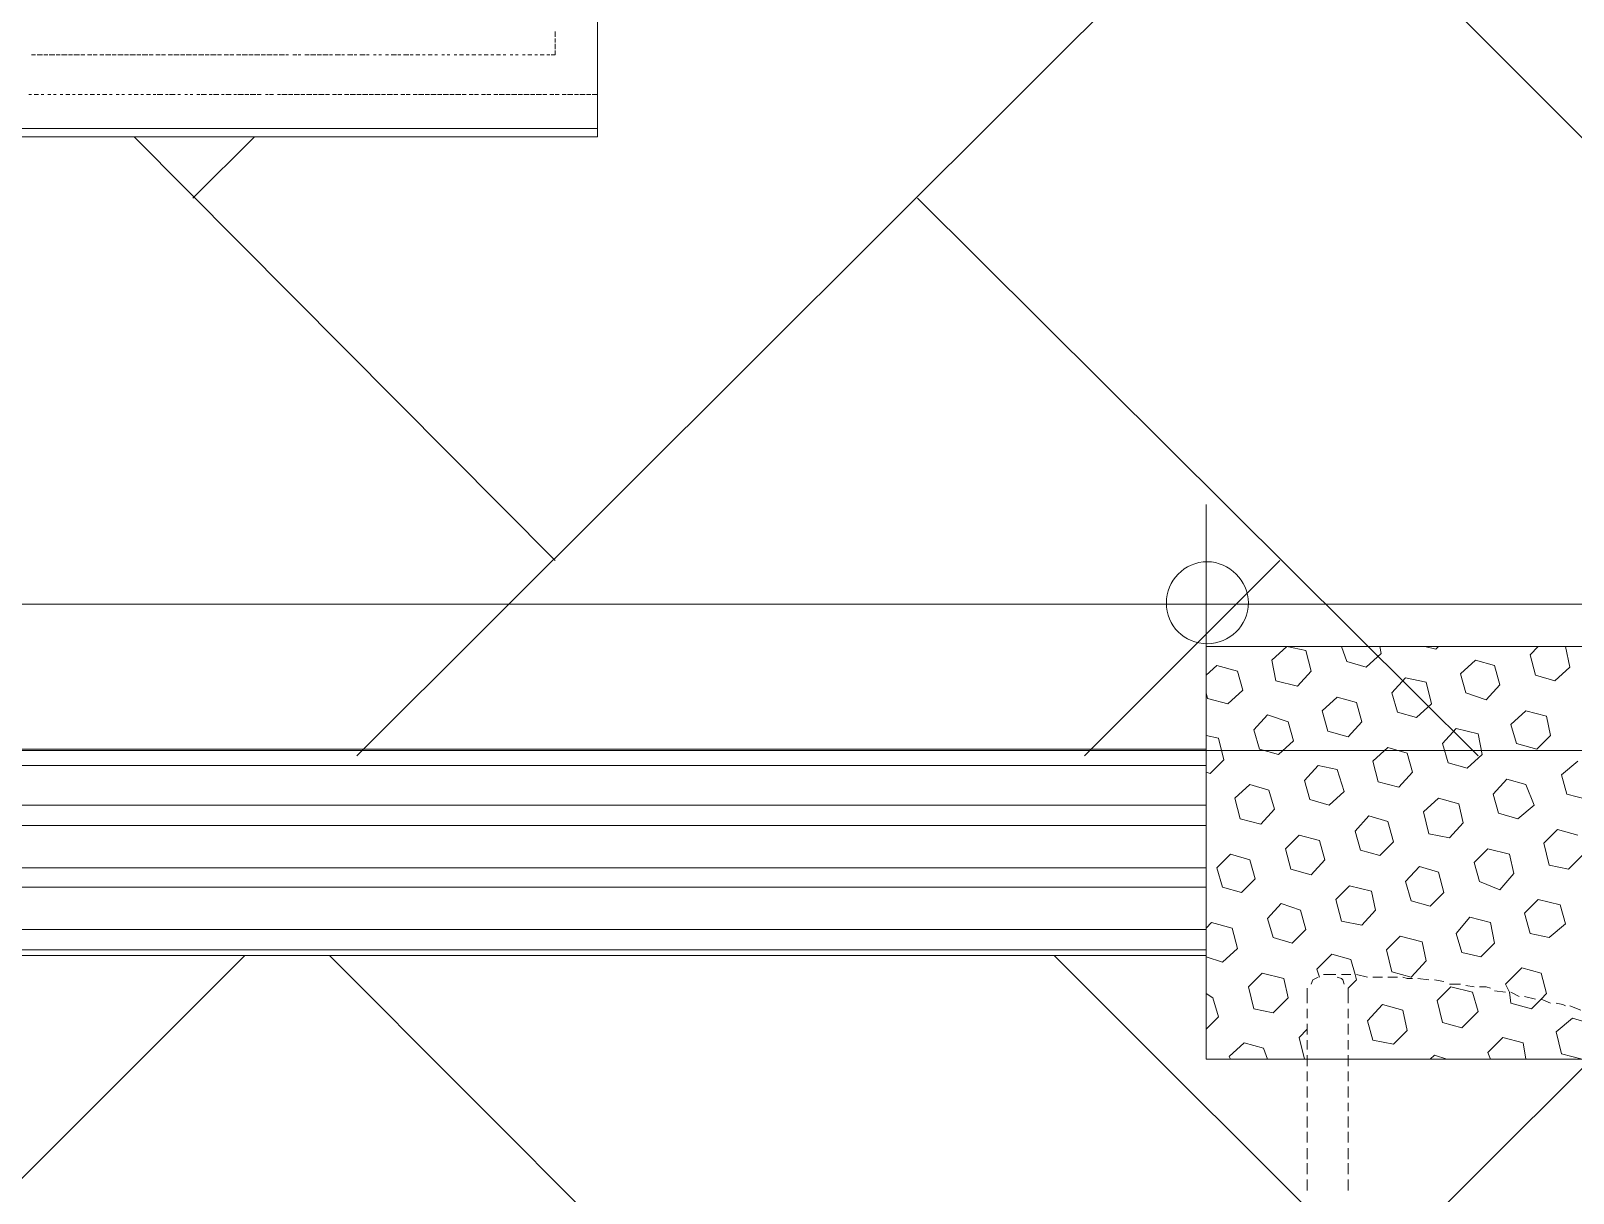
# Model space of a CAD drawing. Header units: millimetres. Extents: x 2928 to 3112, y 1220 to 1280.
# Drawn here: x 2953.341 to 2955.221, y 1264.011 to 1265.428 of the extents above; entities that cross this region are included whole.
import ezdxf

# ---------------------------------------------------------------- set-up
doc = ezdxf.new("R2010")
doc.units = ezdxf.units.MM

msp = doc.modelspace()

# ---------------------------------------------------------------- linework, layer by layer
at = {"color": 9, "linetype": 'Continuous', "lineweight": 13, "true_color": 0xbababa}
for points in [[(2955.74652, 1264.78229), (2954.4215, 1266.10898), (2954.4215, 1266.10898)], [(2953.73816, 1264.54395), (2954.86318, 1265.6673), (2954.86318, 1265.6673)], [(2953.97983, 1264.78229), (2953.46649, 1265.29896), (2953.46649, 1265.29896)], [(2953.53816, 1265.22396), (2953.61316, 1265.29896), (2953.61316, 1265.29896)], [(2955.10485, 1264.54395), (2954.4215, 1265.22396), (2954.4215, 1265.22396)], [(2954.62484, 1264.54395), (2954.86318, 1264.78229), (2954.86318, 1264.78229)], [(2954.85318, 1264.66062), (2954.87151, 1264.67729), (2954.87151, 1264.67729)], [(2954.89484, 1264.67229), (2954.87151, 1264.67729), (2954.87151, 1264.67729)], [(2954.94485, 1264.65896), (2954.93818, 1264.67729), (2954.93818, 1264.67729)], [(2954.98651, 1264.66896), (2954.98485, 1264.67729), (2954.98485, 1264.67729)], [(2955.05318, 1264.67396), (2955.03985, 1264.67729), (2955.03985, 1264.67729)], [(2955.05318, 1264.67396), (2955.05651, 1264.67729), (2955.05651, 1264.67729)], [(2955.16818, 1264.66729), (2955.17818, 1264.67729), (2955.17818, 1264.67729)], [(2955.21152, 1264.67729), (2955.20818, 1264.67729), (2955.20818, 1264.67729)], [(2955.21652, 1264.65229), (2955.21152, 1264.67729), (2955.21152, 1264.67729)], [(2954.85818, 1264.63562), (2954.85318, 1264.66062), (2954.85318, 1264.66062)], [(2954.90151, 1264.64729), (2954.89484, 1264.67229), (2954.89484, 1264.67229)], [(2954.96818, 1264.65229), (2954.94485, 1264.65896), (2954.94485, 1264.65896)], [(2954.96818, 1264.65229), (2954.98651, 1264.66896), (2954.98651, 1264.66896)], [(2955.08318, 1264.64396), (2955.10151, 1264.66062), (2955.10151, 1264.66062)], [(2955.12485, 1264.65396), (2955.10151, 1264.66062), (2955.10151, 1264.66062)], [(2955.17485, 1264.64229), (2955.16818, 1264.66729), (2955.16818, 1264.66729)], [(2954.77318, 1264.64229), (2954.78651, 1264.65396), (2954.78651, 1264.65396)], [(2954.81151, 1264.64729), (2954.78651, 1264.65396), (2954.78651, 1264.65396)], [(2954.81818, 1264.62395), (2954.81151, 1264.64729), (2954.81151, 1264.64729)], [(2954.88484, 1264.62895), (2954.90151, 1264.64729), (2954.90151, 1264.64729)], [(2954.99985, 1264.62062), (2955.01651, 1264.63896), (2955.01651, 1264.63896)], [(2955.04151, 1264.63396), (2955.01651, 1264.63896), (2955.01651, 1264.63896)], [(2955.08985, 1264.62062), (2955.08318, 1264.64396), (2955.08318, 1264.64396)], [(2955.13151, 1264.63062), (2955.12485, 1264.65396), (2955.12485, 1264.65396)], [(2955.19818, 1264.63562), (2955.17485, 1264.64229), (2955.17485, 1264.64229)], [(2955.19818, 1264.63562), (2955.21652, 1264.65229), (2955.21652, 1264.65229)], [(2954.77484, 1264.61395), (2954.77318, 1264.62062), (2954.77318, 1264.62062)], [(2954.79984, 1264.60729), (2954.81818, 1264.62395), (2954.81818, 1264.62395)], [(2954.88484, 1264.62895), (2954.85818, 1264.63562), (2954.85818, 1264.63562)], [(2955.00651, 1264.59729), (2954.99985, 1264.62062), (2954.99985, 1264.62062)], [(2955.04818, 1264.60729), (2955.04151, 1264.63396), (2955.04151, 1264.63396)], [(2955.11485, 1264.61229), (2955.08985, 1264.62062), (2955.08985, 1264.62062)], [(2955.11485, 1264.61229), (2955.13151, 1264.63062), (2955.13151, 1264.63062)], [(2954.79984, 1264.60729), (2954.77484, 1264.61395), (2954.77484, 1264.61395)], [(2954.91484, 1264.59895), (2954.93318, 1264.61562), (2954.93318, 1264.61562)], [(2954.95651, 1264.60895), (2954.93318, 1264.61562), (2954.93318, 1264.61562)], [(2954.96318, 1264.58562), (2954.95651, 1264.60895), (2954.95651, 1264.60895)], [(2955.02985, 1264.59062), (2955.04818, 1264.60729), (2955.04818, 1264.60729)], [(2954.83151, 1264.57562), (2954.84818, 1264.59395), (2954.84818, 1264.59395)], [(2954.87318, 1264.58562), (2954.84818, 1264.59395), (2954.84818, 1264.59395)], [(2954.87984, 1264.56229), (2954.87318, 1264.58562), (2954.87318, 1264.58562)], [(2954.92151, 1264.57395), (2954.91484, 1264.59895), (2954.91484, 1264.59895)], [(2954.94651, 1264.56729), (2954.96318, 1264.58562), (2954.96318, 1264.58562)], [(2955.02985, 1264.59062), (2955.00651, 1264.59729), (2955.00651, 1264.59729)], [(2955.14485, 1264.58229), (2955.16318, 1264.59895), (2955.16318, 1264.59895)], [(2955.15151, 1264.55895), (2955.14485, 1264.58229), (2955.14485, 1264.58229)], [(2955.18818, 1264.59229), (2955.16318, 1264.59895), (2955.16318, 1264.59895)], [(2955.19318, 1264.56895), (2955.18818, 1264.59229), (2955.18818, 1264.59229)], [(2954.78818, 1264.56562), (2954.77318, 1264.56895), (2954.77318, 1264.56895)], [(2954.79484, 1264.53895), (2954.78818, 1264.56562), (2954.78818, 1264.56562)], [(2954.83818, 1264.55229), (2954.83151, 1264.57562), (2954.83151, 1264.57562)], [(2954.94651, 1264.56729), (2954.92151, 1264.57395), (2954.92151, 1264.57395)], [(2955.06151, 1264.55895), (2955.07818, 1264.57729), (2955.07818, 1264.57729)], [(2955.10485, 1264.57062), (2955.07818, 1264.57729), (2955.07818, 1264.57729)], [(2955.10985, 1264.54562), (2955.10485, 1264.57062), (2955.10485, 1264.57062)], [(2955.17652, 1264.55229), (2955.19318, 1264.56895), (2955.19318, 1264.56895)], [(2954.86151, 1264.54562), (2954.83818, 1264.55229), (2954.83818, 1264.55229)], [(2954.86151, 1264.54562), (2954.87984, 1264.56229), (2954.87984, 1264.56229)], [(2954.97651, 1264.53729), (2954.99485, 1264.55395), (2954.99485, 1264.55395)], [(2955.01818, 1264.54729), (2954.99485, 1264.55395), (2954.99485, 1264.55395)], [(2955.02485, 1264.52395), (2955.01818, 1264.54729), (2955.01818, 1264.54729)], [(2955.06818, 1264.53562), (2955.06151, 1264.55895), (2955.06151, 1264.55895)], [(2955.09151, 1264.52895), (2955.10985, 1264.54562), (2955.10985, 1264.54562)], [(2955.17652, 1264.55229), (2955.15151, 1264.55895), (2955.15151, 1264.55895)], [(2939.49296, 1264.53229), (2954.77318, 1264.53229), (2954.77318, 1264.53229)], [(2954.77818, 1264.52229), (2954.79484, 1264.53895), (2954.79484, 1264.53895)], [(2954.89318, 1264.51395), (2954.90984, 1264.53229), (2954.90984, 1264.53229)], [(2954.93318, 1264.52729), (2954.90984, 1264.53229), (2954.90984, 1264.53229)], [(2954.94151, 1264.50062), (2954.93318, 1264.52729), (2954.93318, 1264.52729)], [(2954.98318, 1264.51229), (2954.97651, 1264.53729), (2954.97651, 1264.53729)], [(2955.09151, 1264.52895), (2955.06818, 1264.53562), (2955.06818, 1264.53562)], [(2955.20652, 1264.52062), (2955.22652, 1264.53729), (2955.22652, 1264.53729)], [(2954.77818, 1264.52229), (2954.77318, 1264.52395), (2954.77318, 1264.52395)], [(2954.80818, 1264.49229), (2954.82651, 1264.50895), (2954.82651, 1264.50895)], [(2954.84984, 1264.50229), (2954.82651, 1264.50895), (2954.82651, 1264.50895)], [(2954.89984, 1264.49062), (2954.89318, 1264.51395), (2954.89318, 1264.51395)], [(2955.00818, 1264.50562), (2954.98318, 1264.51229), (2954.98318, 1264.51229)], [(2955.00818, 1264.50562), (2955.02485, 1264.52395), (2955.02485, 1264.52395)], [(2955.12318, 1264.49729), (2955.13985, 1264.51562), (2955.13985, 1264.51562)], [(2955.16318, 1264.50895), (2955.13985, 1264.51562), (2955.13985, 1264.51562)], [(2955.17318, 1264.48395), (2955.16318, 1264.50895), (2955.16318, 1264.50895)], [(2955.21318, 1264.49729), (2955.20652, 1264.52062), (2955.20652, 1264.52062)], [(2954.81484, 1264.46729), (2954.80818, 1264.49229), (2954.80818, 1264.49229)], [(2954.85651, 1264.47895), (2954.84984, 1264.50229), (2954.84984, 1264.50229)], [(2954.92318, 1264.48395), (2954.89984, 1264.49062), (2954.89984, 1264.49062)], [(2954.92318, 1264.48395), (2954.94151, 1264.50062), (2954.94151, 1264.50062)], [(2955.03818, 1264.47562), (2955.05651, 1264.49229), (2955.05651, 1264.49229)], [(2955.08151, 1264.48562), (2955.05651, 1264.49229), (2955.05651, 1264.49229)], [(2955.12985, 1264.47395), (2955.12318, 1264.49729), (2955.12318, 1264.49729)], [(2955.23818, 1264.49062), (2955.21318, 1264.49729), (2955.21318, 1264.49729)], [(2939.49296, 1264.48395), (2954.77318, 1264.48395), (2954.77318, 1264.48395)], [(2954.83984, 1264.46062), (2954.85651, 1264.47895), (2954.85651, 1264.47895)], [(2954.95485, 1264.45229), (2954.97151, 1264.47062), (2954.97151, 1264.47062)], [(2954.99485, 1264.46395), (2954.97151, 1264.47062), (2954.97151, 1264.47062)], [(2955.04485, 1264.44895), (2955.03818, 1264.47562), (2955.03818, 1264.47562)], [(2955.08651, 1264.46229), (2955.08151, 1264.48562), (2955.08151, 1264.48562)], [(2955.15318, 1264.46729), (2955.12985, 1264.47395), (2955.12985, 1264.47395)], [(2955.15318, 1264.46729), (2955.17318, 1264.48395), (2955.17318, 1264.48395)], [(2939.49296, 1264.45895), (2954.77318, 1264.45895), (2954.77318, 1264.45895)], [(2954.83984, 1264.46062), (2954.81484, 1264.46729), (2954.81484, 1264.46729)], [(2954.96151, 1264.42895), (2954.95485, 1264.45229), (2954.95485, 1264.45229)], [(2955.00151, 1264.43895), (2954.99485, 1264.46395), (2954.99485, 1264.46395)], [(2955.06985, 1264.44395), (2955.08651, 1264.46229), (2955.08651, 1264.46229)], [(2955.18485, 1264.43729), (2955.20152, 1264.45395), (2955.20152, 1264.45395)], [(2955.22652, 1264.44729), (2955.20152, 1264.45395), (2955.20152, 1264.45395)], [(2954.86984, 1264.43062), (2954.88651, 1264.44729), (2954.88651, 1264.44729)], [(2954.91151, 1264.44062), (2954.88651, 1264.44729), (2954.88651, 1264.44729)], [(2954.91818, 1264.41729), (2954.91151, 1264.44062), (2954.91151, 1264.44062)], [(2954.98485, 1264.42229), (2955.00151, 1264.43895), (2955.00151, 1264.43895)], [(2955.06985, 1264.44395), (2955.04485, 1264.44895), (2955.04485, 1264.44895)], [(2955.19152, 1264.41062), (2955.18485, 1264.43729), (2955.18485, 1264.43729)], [(2954.78651, 1264.40729), (2954.80318, 1264.42395), (2954.80318, 1264.42395)], [(2954.82651, 1264.41729), (2954.80318, 1264.42395), (2954.80318, 1264.42395)], [(2954.83318, 1264.39395), (2954.82651, 1264.41729), (2954.82651, 1264.41729)], [(2954.87651, 1264.40562), (2954.86984, 1264.43062), (2954.86984, 1264.43062)], [(2954.90151, 1264.39895), (2954.91818, 1264.41729), (2954.91818, 1264.41729)], [(2954.98485, 1264.42229), (2954.96151, 1264.42895), (2954.96151, 1264.42895)], [(2955.09985, 1264.41395), (2955.11651, 1264.43062), (2955.11651, 1264.43062)], [(2955.10651, 1264.39062), (2955.09985, 1264.41395), (2955.09985, 1264.41395)], [(2955.14318, 1264.42395), (2955.11651, 1264.43062), (2955.11651, 1264.43062)], [(2955.14818, 1264.40062), (2955.14318, 1264.42395), (2955.14318, 1264.42395)], [(2955.21485, 1264.40562), (2955.23152, 1264.42229), (2955.23152, 1264.42229)], [(2939.49296, 1264.40729), (2954.77318, 1264.40729), (2954.77318, 1264.40729)], [(2954.79318, 1264.38395), (2954.78651, 1264.40729), (2954.78651, 1264.40729)], [(2954.81651, 1264.37728), (2954.83318, 1264.39395), (2954.83318, 1264.39395)], [(2954.90151, 1264.39895), (2954.87651, 1264.40562), (2954.87651, 1264.40562)], [(2955.01651, 1264.39062), (2955.03318, 1264.40895), (2955.03318, 1264.40895)], [(2955.05651, 1264.40229), (2955.03318, 1264.40895), (2955.03318, 1264.40895)], [(2955.06318, 1264.37728), (2955.05651, 1264.40229), (2955.05651, 1264.40229)], [(2955.13151, 1264.38062), (2955.14818, 1264.40062), (2955.14818, 1264.40062)], [(2955.21485, 1264.40562), (2955.19152, 1264.41062), (2955.19152, 1264.41062)], [(2939.49296, 1264.38395), (2954.77318, 1264.38395), (2954.77318, 1264.38395)], [(2954.81651, 1264.37728), (2954.79318, 1264.38395), (2954.79318, 1264.38395)], [(2954.93151, 1264.36895), (2954.94818, 1264.38562), (2954.94818, 1264.38562)], [(2954.97485, 1264.37895), (2954.94818, 1264.38562), (2954.94818, 1264.38562)], [(2954.97985, 1264.35562), (2954.97485, 1264.37895), (2954.97485, 1264.37895)], [(2955.02318, 1264.36728), (2955.01651, 1264.39062), (2955.01651, 1264.39062)], [(2955.04651, 1264.36062), (2955.06318, 1264.37728), (2955.06318, 1264.37728)], [(2955.13151, 1264.38062), (2955.10651, 1264.39062), (2955.10651, 1264.39062)], [(2954.84818, 1264.34562), (2954.86484, 1264.36395), (2954.86484, 1264.36395)], [(2954.88818, 1264.35562), (2954.86484, 1264.36395), (2954.86484, 1264.36395)], [(2954.93818, 1264.34228), (2954.93151, 1264.36895), (2954.93151, 1264.36895)], [(2955.04651, 1264.36062), (2955.02318, 1264.36728), (2955.02318, 1264.36728)], [(2955.16152, 1264.35228), (2955.17818, 1264.36895), (2955.17818, 1264.36895)], [(2955.20485, 1264.36228), (2955.17818, 1264.36895), (2955.17818, 1264.36895)], [(2955.21152, 1264.33895), (2955.20485, 1264.36228), (2955.20485, 1264.36228)], [(2954.77318, 1264.33395), (2954.77984, 1264.34062), (2954.77984, 1264.34062)], [(2954.80484, 1264.33395), (2954.77984, 1264.34062), (2954.77984, 1264.34062)], [(2954.85484, 1264.32228), (2954.84818, 1264.34562), (2954.84818, 1264.34562)], [(2954.89484, 1264.33228), (2954.88818, 1264.35562), (2954.88818, 1264.35562)], [(2954.96318, 1264.33728), (2954.93818, 1264.34228), (2954.93818, 1264.34228)], [(2954.96318, 1264.33728), (2954.97985, 1264.35562), (2954.97985, 1264.35562)], [(2955.07818, 1264.32728), (2955.09485, 1264.34728), (2955.09485, 1264.34728)], [(2955.11985, 1264.34062), (2955.09485, 1264.34728), (2955.09485, 1264.34728)], [(2955.12485, 1264.31562), (2955.11985, 1264.34062), (2955.11985, 1264.34062)], [(2955.16818, 1264.32728), (2955.16152, 1264.35228), (2955.16152, 1264.35228)], [(2955.19152, 1264.32228), (2955.21152, 1264.33895), (2955.21152, 1264.33895)], [(2939.49296, 1264.33228), (2954.77318, 1264.33228), (2954.77318, 1264.33228)], [(2954.81151, 1264.30895), (2954.80484, 1264.33395), (2954.80484, 1264.33395)], [(2954.87818, 1264.31562), (2954.85484, 1264.32228), (2954.85484, 1264.32228)], [(2954.87818, 1264.31562), (2954.89484, 1264.33228), (2954.89484, 1264.33228)], [(2954.99318, 1264.30728), (2955.00985, 1264.32395), (2955.00985, 1264.32395)], [(2955.03651, 1264.31728), (2955.00985, 1264.32395), (2955.00985, 1264.32395)], [(2955.08485, 1264.30395), (2955.07818, 1264.32728), (2955.07818, 1264.32728)], [(2955.19152, 1264.32228), (2955.16818, 1264.32728), (2955.16818, 1264.32728)], [(2939.49296, 1264.30728), (2954.77318, 1264.30728), (2954.77318, 1264.30728)], [(2952.76981, 1263.46894), (2953.60149, 1264.30062), (2953.60149, 1264.30062)], [(2954.71151, 1263.2906), (2953.70483, 1264.30062), (2953.70483, 1264.30062)], [(2954.97818, 1263.91061), (2954.58817, 1264.30062), (2954.58817, 1264.30062)], [(2954.79318, 1264.29228), (2954.81151, 1264.30895), (2954.81151, 1264.30895)], [(2954.90818, 1264.28395), (2954.92651, 1264.30228), (2954.92651, 1264.30228)], [(2954.94985, 1264.29562), (2954.92651, 1264.30228), (2954.92651, 1264.30228)], [(2954.99985, 1264.28062), (2954.99318, 1264.30728), (2954.99318, 1264.30728)], [(2955.04151, 1264.29395), (2955.03651, 1264.31728), (2955.03651, 1264.31728)], [(2955.10818, 1264.29895), (2955.08485, 1264.30395), (2955.08485, 1264.30395)], [(2955.10818, 1264.29895), (2955.12485, 1264.31562), (2955.12485, 1264.31562)], [(2954.79318, 1264.29228), (2954.77318, 1264.29895), (2954.77318, 1264.29895)], [(2954.91151, 1264.27395), (2954.90818, 1264.28395), (2954.90818, 1264.28395)], [(2954.95651, 1264.27062), (2954.95485, 1264.27728), (2954.94985, 1264.29562)], [(2955.02318, 1264.27395), (2954.99985, 1264.28062), (2954.99985, 1264.28062)], [(2955.02318, 1264.27395), (2955.04151, 1264.29395), (2955.04151, 1264.29395)], [(2955.13818, 1264.26562), (2955.15818, 1264.28562), (2955.15818, 1264.28562)], [(2955.18152, 1264.27895), (2955.15818, 1264.28562), (2955.15818, 1264.28562)], [(2954.82484, 1264.26228), (2954.84151, 1264.27895), (2954.84151, 1264.27895)], [(2954.83151, 1264.23562), (2954.82484, 1264.26228), (2954.82484, 1264.26228)], [(2954.86818, 1264.27228), (2954.84151, 1264.27895), (2954.84151, 1264.27895)], [(2954.87318, 1264.24895), (2954.86818, 1264.27228), (2954.86818, 1264.27228)], [(2954.94651, 1264.26062), (2954.95651, 1264.27062), (2954.95651, 1264.27062)], [(2955.05485, 1264.24562), (2955.07151, 1264.26228), (2955.07151, 1264.26228)], [(2955.09818, 1264.25562), (2955.07151, 1264.26228), (2955.07151, 1264.26228)], [(2955.14485, 1264.24228), (2955.14318, 1264.25562), (2955.13818, 1264.26562)], [(2955.18818, 1264.25395), (2955.18152, 1264.27895), (2955.18152, 1264.27895)], [(2954.78151, 1264.24895), (2954.77318, 1264.25395), (2954.77318, 1264.25395)], [(2954.78818, 1264.22562), (2954.78151, 1264.24895), (2954.78151, 1264.24895)], [(2954.85484, 1264.23062), (2954.87318, 1264.24895), (2954.87318, 1264.24895)], [(2955.06151, 1264.21895), (2955.05485, 1264.24562), (2955.05485, 1264.24562)], [(2955.10485, 1264.23228), (2955.09818, 1264.25562), (2955.09818, 1264.25562)], [(2955.16985, 1264.23562), (2955.18152, 1264.24728), (2955.18818, 1264.25395)], [(2954.77318, 1264.21062), (2954.78818, 1264.22562), (2954.78818, 1264.22562)], [(2954.85484, 1264.23062), (2954.83151, 1264.23562), (2954.83151, 1264.23562)], [(2954.96985, 1264.22062), (2954.98818, 1264.24062), (2954.98818, 1264.24062)], [(2955.01318, 1264.23395), (2954.98818, 1264.24062), (2954.98818, 1264.24062)], [(2955.01818, 1264.20895), (2955.01318, 1264.23395), (2955.01318, 1264.23395)], [(2955.08485, 1264.21228), (2955.10485, 1264.23228), (2955.10485, 1264.23228)], [(2955.16985, 1264.23562), (2955.14485, 1264.24228), (2955.14485, 1264.24228)], [(2954.88651, 1264.20062), (2954.89651, 1264.21062), (2954.89651, 1264.21062)], [(2954.97651, 1264.19728), (2954.96985, 1264.22062), (2954.96985, 1264.22062)], [(2955.00151, 1264.19228), (2955.01818, 1264.20895), (2955.01818, 1264.20895)], [(2955.08485, 1264.21228), (2955.06151, 1264.21895), (2955.06151, 1264.21895)], [(2955.19985, 1264.20728), (2955.21985, 1264.22395), (2955.21985, 1264.22395)], [(2955.20652, 1264.18062), (2955.19985, 1264.20728), (2955.19985, 1264.20728)], [(2955.24318, 1264.21728), (2955.21985, 1264.22395), (2955.21985, 1264.22395)], [(2954.80151, 1264.17728), (2954.81984, 1264.19395), (2954.81984, 1264.19395)], [(2954.84318, 1264.18728), (2954.81984, 1264.19395), (2954.81984, 1264.19395)], [(2954.84818, 1264.17395), (2954.84318, 1264.18728), (2954.84318, 1264.18728)], [(2954.89318, 1264.17395), (2954.88651, 1264.20062), (2954.88651, 1264.20062)], [(2955.00151, 1264.19228), (2954.97651, 1264.19728), (2954.97651, 1264.19728)], [(2955.11651, 1264.18228), (2955.13485, 1264.20062), (2955.13485, 1264.20062)], [(2955.15985, 1264.19395), (2955.13485, 1264.20062), (2955.13485, 1264.20062)], [(2955.16318, 1264.17395), (2955.15985, 1264.19395), (2955.15985, 1264.19395)], [(2954.53651, 1263.46894), (2955.24318, 1264.17395), (2955.24318, 1264.17395)], [(2954.80318, 1264.17395), (2954.80151, 1264.17728), (2954.80151, 1264.17728)], [(2954.89651, 1264.17395), (2954.89318, 1264.17395), (2954.89318, 1264.17395)], [(2955.04651, 1264.17395), (2955.05151, 1264.17895), (2955.05151, 1264.17895)], [(2955.06651, 1264.17395), (2955.05151, 1264.17895), (2955.05151, 1264.17895)], [(2955.11985, 1264.17395), (2955.11651, 1264.18228), (2955.11651, 1264.18228)], [(2955.23152, 1264.17395), (2955.20652, 1264.18062), (2955.20652, 1264.18062)]]:
    msp.add_lwpolyline(points, dxfattribs=at)
at = {"color": 7, "linetype": 'Continuous', "lineweight": 20, "true_color": 0x000007}
msp.add_lwpolyline([(2954.0315, 1265.75397), (2952.0148, 1265.75397), (2952.0148, 1265.29896), (2954.0315, 1265.29896)], close=True, dxfattribs=at)
at = {"color": 252, "linetype": 'Continuous', "lineweight": 13, "true_color": 0x989898}
for points in [[(2953.97983, 1265.42063), (2953.97983, 1265.4273), (2953.97983, 1265.4273)], [(2953.97983, 1265.41397), (2953.97983, 1265.41897), (2953.97983, 1265.41897)], [(2953.97983, 1265.40563), (2953.97983, 1265.4123), (2953.97983, 1265.4123)], [(2953.34149, 1265.39897), (2953.34649, 1265.39897), (2953.34649, 1265.39897)], [(2953.34816, 1265.39897), (2953.35482, 1265.39897), (2953.35482, 1265.39897)], [(2953.35649, 1265.39897), (2953.36149, 1265.39897), (2953.36149, 1265.39897)], [(2953.36316, 1265.39897), (2953.36982, 1265.39897), (2953.36982, 1265.39897)], [(2953.37149, 1265.39897), (2953.37649, 1265.39897), (2953.37649, 1265.39897)], [(2953.37816, 1265.39897), (2953.38482, 1265.39897), (2953.38482, 1265.39897)], [(2953.38649, 1265.39897), (2953.39149, 1265.39897), (2953.39149, 1265.39897)], [(2953.39316, 1265.39897), (2953.39982, 1265.39897), (2953.39982, 1265.39897)], [(2953.40149, 1265.39897), (2953.40649, 1265.39897), (2953.40649, 1265.39897)], [(2953.40982, 1265.39897), (2953.41482, 1265.39897), (2953.41482, 1265.39897)], [(2953.41649, 1265.39897), (2953.42149, 1265.39897), (2953.42149, 1265.39897)], [(2953.42482, 1265.39897), (2953.42982, 1265.39897), (2953.42982, 1265.39897)], [(2953.43149, 1265.39897), (2953.43816, 1265.39897), (2953.43816, 1265.39897)], [(2953.43982, 1265.39897), (2953.44482, 1265.39897), (2953.44482, 1265.39897)], [(2953.44649, 1265.39897), (2953.45316, 1265.39897), (2953.45316, 1265.39897)], [(2953.45482, 1265.39897), (2953.45982, 1265.39897), (2953.45982, 1265.39897)], [(2953.46149, 1265.39897), (2953.46816, 1265.39897), (2953.46816, 1265.39897)], [(2953.46982, 1265.39897), (2953.47482, 1265.39897), (2953.47482, 1265.39897)], [(2953.47649, 1265.39897), (2953.48316, 1265.39897), (2953.48316, 1265.39897)], [(2953.48482, 1265.39897), (2953.48982, 1265.39897), (2953.48982, 1265.39897)], [(2953.49316, 1265.39897), (2953.49816, 1265.39897), (2953.49816, 1265.39897)], [(2953.49982, 1265.39897), (2953.50482, 1265.39897), (2953.50482, 1265.39897)], [(2953.50816, 1265.39897), (2953.51316, 1265.39897), (2953.51316, 1265.39897)], [(2953.51482, 1265.39897), (2953.52149, 1265.39897), (2953.52149, 1265.39897)], [(2953.52316, 1265.39897), (2953.52816, 1265.39897), (2953.52816, 1265.39897)], [(2953.52983, 1265.39897), (2953.53649, 1265.39897), (2953.53649, 1265.39897)], [(2953.53816, 1265.39897), (2953.54316, 1265.39897), (2953.54316, 1265.39897)], [(2953.54483, 1265.39897), (2953.55149, 1265.39897), (2953.55149, 1265.39897)], [(2953.55316, 1265.39897), (2953.55816, 1265.39897), (2953.55816, 1265.39897)], [(2953.55983, 1265.39897), (2953.56649, 1265.39897), (2953.56649, 1265.39897)], [(2953.56816, 1265.39897), (2953.57316, 1265.39897), (2953.57316, 1265.39897)], [(2953.57649, 1265.39897), (2953.58149, 1265.39897), (2953.58149, 1265.39897)], [(2953.58316, 1265.39897), (2953.58816, 1265.39897), (2953.58816, 1265.39897)], [(2953.59149, 1265.39897), (2953.59649, 1265.39897), (2953.59649, 1265.39897)], [(2953.59816, 1265.39897), (2953.60483, 1265.39897), (2953.60483, 1265.39897)], [(2953.60649, 1265.39897), (2953.61149, 1265.39897), (2953.61149, 1265.39897)], [(2953.61316, 1265.39897), (2953.61983, 1265.39897), (2953.61983, 1265.39897)], [(2953.62149, 1265.39897), (2953.62649, 1265.39897), (2953.62649, 1265.39897)], [(2953.62816, 1265.39897), (2953.63483, 1265.39897), (2953.63483, 1265.39897)], [(2953.63649, 1265.39897), (2953.64149, 1265.39897), (2953.64149, 1265.39897)], [(2953.64316, 1265.39897), (2953.64983, 1265.39897), (2953.64983, 1265.39897)], [(2953.65149, 1265.39897), (2953.65483, 1265.39897), (2953.65483, 1265.39897)], [(2953.65983, 1265.39897), (2953.66483, 1265.39897), (2953.66483, 1265.39897)], [(2953.66649, 1265.39897), (2953.66983, 1265.39897), (2953.66983, 1265.39897)], [(2953.67483, 1265.39897), (2953.67983, 1265.39897), (2953.67983, 1265.39897)], [(2953.68149, 1265.39897), (2953.68816, 1265.39897), (2953.68816, 1265.39897)], [(2953.68983, 1265.39897), (2953.69483, 1265.39897), (2953.69483, 1265.39897)], [(2953.69649, 1265.39897), (2953.70316, 1265.39897), (2953.70316, 1265.39897)], [(2953.70483, 1265.39897), (2953.70816, 1265.39897), (2953.70816, 1265.39897)], [(2953.71149, 1265.39897), (2953.71816, 1265.39897), (2953.71816, 1265.39897)], [(2953.71983, 1265.39897), (2953.72316, 1265.39897), (2953.72316, 1265.39897)], [(2953.72649, 1265.39897), (2953.73316, 1265.39897), (2953.73316, 1265.39897)], [(2953.73483, 1265.39897), (2953.73816, 1265.39897), (2953.73816, 1265.39897)], [(2953.74149, 1265.39897), (2953.74816, 1265.39897), (2953.74816, 1265.39897)], [(2953.74983, 1265.39897), (2953.75316, 1265.39897), (2953.75316, 1265.39897)], [(2953.75816, 1265.39897), (2953.7615, 1265.39897), (2953.7615, 1265.39897)], [(2953.76483, 1265.39897), (2953.76816, 1265.39897), (2953.76816, 1265.39897)], [(2953.77316, 1265.39897), (2953.7765, 1265.39897), (2953.7765, 1265.39897)], [(2953.77983, 1265.39897), (2953.7865, 1265.39897), (2953.7865, 1265.39897)], [(2953.78816, 1265.39897), (2953.7915, 1265.39897), (2953.7915, 1265.39897)], [(2953.79483, 1265.39897), (2953.8015, 1265.39897), (2953.8015, 1265.39897)], [(2953.80316, 1265.39897), (2953.8065, 1265.39897), (2953.8065, 1265.39897)], [(2953.80983, 1265.39897), (2953.81483, 1265.39897), (2953.81483, 1265.39897)], [(2953.81816, 1265.39897), (2953.8215, 1265.39897), (2953.8215, 1265.39897)], [(2953.82483, 1265.39897), (2953.82983, 1265.39897), (2953.82983, 1265.39897)], [(2953.83316, 1265.39897), (2953.8365, 1265.39897), (2953.8365, 1265.39897)], [(2953.8415, 1265.39897), (2953.84483, 1265.39897), (2953.84483, 1265.39897)], [(2953.84816, 1265.39897), (2953.8515, 1265.39897), (2953.8515, 1265.39897)], [(2953.8565, 1265.39897), (2953.85983, 1265.39897), (2953.85983, 1265.39897)], [(2953.86316, 1265.39897), (2953.86816, 1265.39897), (2953.86816, 1265.39897)], [(2953.8715, 1265.39897), (2953.87483, 1265.39897), (2953.87483, 1265.39897)], [(2953.87816, 1265.39897), (2953.88316, 1265.39897), (2953.88316, 1265.39897)], [(2953.8865, 1265.39897), (2953.88983, 1265.39897), (2953.88983, 1265.39897)], [(2953.89316, 1265.39897), (2953.89816, 1265.39897), (2953.89816, 1265.39897)], [(2953.9015, 1265.39897), (2953.90483, 1265.39897), (2953.90483, 1265.39897)], [(2953.90816, 1265.39897), (2953.91316, 1265.39897), (2953.91316, 1265.39897)], [(2953.9165, 1265.39897), (2953.91983, 1265.39897), (2953.91983, 1265.39897)], [(2953.92483, 1265.39897), (2953.92816, 1265.39897), (2953.92816, 1265.39897)], [(2953.9315, 1265.39897), (2953.93483, 1265.39897), (2953.93483, 1265.39897)], [(2953.93983, 1265.39897), (2953.94316, 1265.39897), (2953.94316, 1265.39897)], [(2953.9465, 1265.39897), (2953.9515, 1265.39897), (2953.9515, 1265.39897)], [(2953.95483, 1265.39897), (2953.95816, 1265.39897), (2953.95816, 1265.39897)], [(2953.9615, 1265.39897), (2953.9665, 1265.39897), (2953.9665, 1265.39897)], [(2953.96983, 1265.39897), (2953.97316, 1265.39897), (2953.97316, 1265.39897)], [(2953.97483, 1265.39897), (2953.97983, 1265.39897), (2953.97983, 1265.40397)], [(2953.33816, 1265.35063), (2953.34149, 1265.35063), (2953.34149, 1265.35063)], [(2953.34482, 1265.35063), (2953.34982, 1265.35063), (2953.34982, 1265.35063)], [(2953.35316, 1265.35063), (2953.35649, 1265.35063), (2953.35649, 1265.35063)], [(2953.36149, 1265.35063), (2953.36482, 1265.35063), (2953.36482, 1265.35063)], [(2953.36816, 1265.35063), (2953.37149, 1265.35063), (2953.37149, 1265.35063)], [(2953.37649, 1265.35063), (2953.37982, 1265.35063), (2953.37982, 1265.35063)], [(2953.38316, 1265.35063), (2953.38816, 1265.35063), (2953.38816, 1265.35063)], [(2953.39149, 1265.35063), (2953.39482, 1265.35063), (2953.39482, 1265.35063)], [(2953.39816, 1265.35063), (2953.40316, 1265.35063), (2953.40316, 1265.35063)], [(2953.40649, 1265.35063), (2953.40982, 1265.35063), (2953.40982, 1265.35063)], [(2953.41316, 1265.35063), (2953.41816, 1265.35063), (2953.41816, 1265.35063)], [(2953.42149, 1265.35063), (2953.42482, 1265.35063), (2953.42482, 1265.35063)], [(2953.42816, 1265.35063), (2953.43316, 1265.35063), (2953.43316, 1265.35063)], [(2953.43649, 1265.35063), (2953.43982, 1265.35063), (2953.43982, 1265.35063)], [(2953.44482, 1265.35063), (2953.44816, 1265.35063), (2953.44816, 1265.35063)], [(2953.45149, 1265.35063), (2953.45482, 1265.35063), (2953.45482, 1265.35063)], [(2953.45982, 1265.35063), (2953.46316, 1265.35063), (2953.46316, 1265.35063)], [(2953.46649, 1265.35063), (2953.47149, 1265.35063), (2953.47149, 1265.35063)], [(2953.47482, 1265.35063), (2953.47816, 1265.35063), (2953.47816, 1265.35063)], [(2953.48149, 1265.35063), (2953.48649, 1265.35063), (2953.48649, 1265.35063)], [(2953.48982, 1265.35063), (2953.49316, 1265.35063), (2953.49316, 1265.35063)], [(2953.49482, 1265.35063), (2953.50149, 1265.35063), (2953.50149, 1265.35063)], [(2953.50482, 1265.35063), (2953.50816, 1265.35063), (2953.50816, 1265.35063)], [(2953.50982, 1265.35063), (2953.51649, 1265.35063), (2953.51649, 1265.35063)], [(2953.51982, 1265.35063), (2953.52316, 1265.35063), (2953.52316, 1265.35063)], [(2953.52816, 1265.35063), (2953.53149, 1265.35063), (2953.53149, 1265.35063)], [(2953.53483, 1265.35063), (2953.53816, 1265.35063), (2953.53816, 1265.35063)], [(2953.54316, 1265.35063), (2953.54649, 1265.35063), (2953.54649, 1265.35063)], [(2953.54816, 1265.35063), (2953.55483, 1265.35063), (2953.55483, 1265.35063)], [(2953.55816, 1265.35063), (2953.56149, 1265.35063), (2953.56149, 1265.35063)], [(2953.56316, 1265.35063), (2953.56983, 1265.35063), (2953.56983, 1265.35063)], [(2953.57316, 1265.35063), (2953.57649, 1265.35063), (2953.57649, 1265.35063)], [(2953.57816, 1265.35063), (2953.58483, 1265.35063), (2953.58483, 1265.35063)], [(2953.58816, 1265.35063), (2953.59149, 1265.35063), (2953.59149, 1265.35063)], [(2953.59316, 1265.35063), (2953.59983, 1265.35063), (2953.59983, 1265.35063)], [(2953.60149, 1265.35063), (2953.60649, 1265.35063), (2953.60649, 1265.35063)], [(2953.60816, 1265.35063), (2953.61483, 1265.35063), (2953.61483, 1265.35063)], [(2953.61649, 1265.35063), (2953.62149, 1265.35063), (2953.62149, 1265.35063)], [(2953.62649, 1265.35063), (2953.62983, 1265.35063), (2953.62983, 1265.35063)], [(2953.63149, 1265.35063), (2953.63649, 1265.35063), (2953.63649, 1265.35063)], [(2953.64149, 1265.35063), (2953.64483, 1265.35063), (2953.64483, 1265.35063)], [(2953.64649, 1265.35063), (2953.65316, 1265.35063), (2953.65316, 1265.35063)], [(2953.65483, 1265.35063), (2953.65983, 1265.35063), (2953.65983, 1265.35063)], [(2953.66149, 1265.35063), (2953.66816, 1265.35063), (2953.66816, 1265.35063)], [(2953.66983, 1265.35063), (2953.67483, 1265.35063), (2953.67483, 1265.35063)], [(2953.67649, 1265.35063), (2953.68316, 1265.35063), (2953.68316, 1265.35063)], [(2953.68483, 1265.35063), (2953.68983, 1265.35063), (2953.68983, 1265.35063)], [(2953.69149, 1265.35063), (2953.69816, 1265.35063), (2953.69816, 1265.35063)], [(2953.69983, 1265.35063), (2953.70483, 1265.35063), (2953.70483, 1265.35063)], [(2953.70816, 1265.35063), (2953.71316, 1265.35063), (2953.71316, 1265.35063)], [(2953.71483, 1265.35063), (2953.71983, 1265.35063), (2953.71983, 1265.35063)], [(2953.72316, 1265.35063), (2953.72816, 1265.35063), (2953.72816, 1265.35063)], [(2953.72983, 1265.35063), (2953.73649, 1265.35063), (2953.73649, 1265.35063)], [(2953.73816, 1265.35063), (2953.74316, 1265.35063), (2953.74316, 1265.35063)], [(2953.74483, 1265.35063), (2953.75149, 1265.35063), (2953.75149, 1265.35063)], [(2953.75316, 1265.35063), (2953.75816, 1265.35063), (2953.75816, 1265.35063)], [(2953.75983, 1265.35063), (2953.7665, 1265.35063), (2953.7665, 1265.35063)], [(2953.76816, 1265.35063), (2953.77316, 1265.35063), (2953.77316, 1265.35063)], [(2953.77483, 1265.35063), (2953.7815, 1265.35063), (2953.7815, 1265.35063)], [(2953.78316, 1265.35063), (2953.78816, 1265.35063), (2953.78816, 1265.35063)], [(2953.7915, 1265.35063), (2953.7965, 1265.35063), (2953.7965, 1265.35063)], [(2953.79816, 1265.35063), (2953.80316, 1265.35063), (2953.80316, 1265.35063)], [(2953.8065, 1265.35063), (2953.8115, 1265.35063), (2953.8115, 1265.35063)], [(2953.81316, 1265.35063), (2953.81983, 1265.35063), (2953.81983, 1265.35063)], [(2953.8215, 1265.35063), (2953.8265, 1265.35063), (2953.8265, 1265.35063)], [(2953.82816, 1265.35063), (2953.83483, 1265.35063), (2953.83483, 1265.35063)], [(2953.8365, 1265.35063), (2953.8415, 1265.35063), (2953.8415, 1265.35063)], [(2953.84316, 1265.35063), (2953.84983, 1265.35063), (2953.84983, 1265.35063)], [(2953.8515, 1265.35063), (2953.8565, 1265.35063), (2953.8565, 1265.35063)], [(2953.85816, 1265.35063), (2953.86483, 1265.35063), (2953.86483, 1265.35063)], [(2953.8665, 1265.35063), (2953.8715, 1265.35063), (2953.8715, 1265.35063)], [(2953.87483, 1265.35063), (2953.87983, 1265.35063), (2953.87983, 1265.35063)], [(2953.8815, 1265.35063), (2953.8865, 1265.35063), (2953.8865, 1265.35063)], [(2953.88983, 1265.35063), (2953.89483, 1265.35063), (2953.89483, 1265.35063)], [(2953.8965, 1265.35063), (2953.9015, 1265.35063), (2953.9015, 1265.35063)], [(2953.90483, 1265.35063), (2953.90983, 1265.35063), (2953.90983, 1265.35063)], [(2953.9115, 1265.35063), (2953.91816, 1265.35063), (2953.91816, 1265.35063)], [(2953.91983, 1265.35063), (2953.92483, 1265.35063), (2953.92483, 1265.35063)], [(2953.9265, 1265.35063), (2953.93316, 1265.35063), (2953.93316, 1265.35063)], [(2953.93483, 1265.35063), (2953.93983, 1265.35063), (2953.93983, 1265.35063)], [(2953.9415, 1265.35063), (2953.94816, 1265.35063), (2953.94816, 1265.35063)], [(2953.94983, 1265.35063), (2953.95483, 1265.35063), (2953.95483, 1265.35063)], [(2953.9565, 1265.35063), (2953.96316, 1265.35063), (2953.96316, 1265.35063)], [(2953.96483, 1265.35063), (2953.96983, 1265.35063), (2953.96983, 1265.35063)], [(2953.97316, 1265.35063), (2953.97816, 1265.35063), (2953.97816, 1265.35063)], [(2953.97983, 1265.35063), (2953.98483, 1265.35063), (2953.98483, 1265.35063)], [(2953.98816, 1265.35063), (2953.99316, 1265.35063), (2953.99316, 1265.35063)], [(2953.99483, 1265.35063), (2954.0015, 1265.35063), (2954.0015, 1265.35063)], [(2954.00317, 1265.35063), (2954.00817, 1265.35063), (2954.00817, 1265.35063)], [(2954.00983, 1265.35063), (2954.0165, 1265.35063), (2954.0165, 1265.35063)], [(2954.01817, 1265.35063), (2954.02317, 1265.35063), (2954.02317, 1265.35063)], [(2954.02483, 1265.35063), (2954.0315, 1265.35063), (2954.0315, 1265.35063)], [(2954.93151, 1264.27728), (2954.92318, 1264.27728), (2954.92318, 1264.27728)], [(2954.94985, 1264.27728), (2954.93818, 1264.27728), (2954.93818, 1264.27728)], [(2954.96985, 1264.27395), (2954.95651, 1264.27728), (2954.95651, 1264.27728)], [(2954.98818, 1264.27395), (2954.97651, 1264.27395), (2954.97651, 1264.27395)], [(2955.00651, 1264.27395), (2954.99485, 1264.27395), (2954.99485, 1264.27395)], [(2955.02485, 1264.27228), (2955.01818, 1264.27228), (2955.01318, 1264.27395)], [(2955.04485, 1264.27062), (2955.03151, 1264.27228), (2955.03151, 1264.27228)], [(2955.06318, 1264.26895), (2955.05151, 1264.27062), (2955.05151, 1264.27062)], [(2955.08318, 1264.26562), (2955.06985, 1264.26562), (2955.06985, 1264.26562)], [(2955.09985, 1264.26228), (2955.08985, 1264.26395), (2955.08985, 1264.26395)], [(2955.11985, 1264.26062), (2955.11485, 1264.26228), (2955.10651, 1264.26228)], [(2955.13818, 1264.25562), (2955.12485, 1264.25728), (2955.12485, 1264.25728)], [(2955.15485, 1264.25062), (2955.14485, 1264.25562), (2955.14485, 1264.25562)], [(2955.17485, 1264.24728), (2955.16152, 1264.25062), (2955.16152, 1264.25062)], [(2955.19318, 1264.24228), (2955.18152, 1264.24728), (2955.18152, 1264.24728)], [(2955.21152, 1264.23895), (2955.20818, 1264.24062), (2955.19985, 1264.24228)], [(2955.22985, 1264.23395), (2955.21652, 1264.23895), (2955.21652, 1264.23895)]]:
    msp.add_lwpolyline(points, dxfattribs=at)
at = {"color": 253, "linetype": 'Continuous', "lineweight": 5, "true_color": 0x9a9a9a}
for points in [[(2954.0315, 1265.30896), (2952.0148, 1265.30896), (2952.0148, 1265.30896)], [(2954.77318, 1264.74229), (2954.77318, 1264.74062), (2954.77318, 1264.74062)], [(2954.77318, 1264.74229), (2954.77318, 1264.74062), (2954.77318, 1264.74062)], [(2954.67317, 1264.72896), (2939.59296, 1264.72896), (2939.59296, 1264.72896)], [(2957.19321, 1264.72896), (2954.87318, 1264.72896), (2954.87318, 1264.72896)]]:
    msp.add_lwpolyline(points, dxfattribs=at)
at = {"color": 7, "linetype": 'Continuous', "lineweight": 20, "true_color": 0x000007}
for points in [[(2954.77318, 1264.60729), (2954.77318, 1264.85062), (2954.77318, 1264.85062)], [(2954.77318, 1264.85062), (2954.77318, 1264.60729), (2954.77318, 1264.60729)], [(2954.89484, 1264.72896), (2954.65151, 1264.72896), (2954.65151, 1264.72896)], [(2954.65151, 1264.72896), (2954.89484, 1264.72896), (2954.89484, 1264.72896)]]:
    msp.add_lwpolyline(points, dxfattribs=at)
at = {"color": 7, "linetype": 'Continuous', "lineweight": 5, "true_color": 0x000007}
msp.add_lwpolyline([(2957.29321, 1264.17395), (2954.77318, 1264.17395), (2954.77318, 1264.67729), (2957.29321, 1264.67729)], close=True, dxfattribs=at)
at = {"color": 9, "linetype": 'Continuous', "lineweight": 5, "true_color": 0xbababa}
msp.add_lwpolyline([(2938.98795, 1264.55062), (2983.53859, 1264.55062), (2983.53859, 1238.80025)], dxfattribs=at)
at = {"color": 7, "linetype": 'Continuous', "lineweight": 5, "true_color": 0x000007}
for points in [[(2954.77318, 1264.55229), (2939.49296, 1264.55229), (2939.49296, 1264.55229)], [(2954.77318, 1264.30062), (2939.49296, 1264.30062), (2939.49296, 1264.30062)], [(2954.90984, 1264.27395), (2954.90651, 1264.27228), (2954.90318, 1264.27062), (2954.90151, 1264.26562)], [(2954.92651, 1264.27728), (2954.92484, 1264.27728), (2954.91818, 1264.27728), (2954.91651, 1264.27728)], [(2954.94151, 1264.26562), (2954.93985, 1264.27062), (2954.93818, 1264.27228), (2954.93318, 1264.27395)], [(2954.89651, 1264.26062), (2954.89651, 1264.25728), (2954.89651, 1264.25395)], [(2954.89651, 1264.24228), (2954.89651, 1264.25395), (2954.89651, 1264.25395)], [(2954.94651, 1264.25395), (2954.94651, 1264.25728), (2954.94651, 1264.26062)], [(2954.94651, 1264.25395), (2954.94651, 1264.24228), (2954.94651, 1264.24228)], [(2954.89651, 1264.22395), (2954.89651, 1264.23562), (2954.89651, 1264.23562)], [(2954.94651, 1264.23562), (2954.94651, 1264.22395), (2954.94651, 1264.22395)], [(2954.89651, 1264.20395), (2954.89651, 1264.21728), (2954.89651, 1264.21728)], [(2954.94651, 1264.21728), (2954.94651, 1264.20395), (2954.94651, 1264.20395)], [(2954.89651, 1264.18562), (2954.89651, 1264.19728), (2954.89651, 1264.19728)], [(2954.94651, 1264.19728), (2954.94651, 1264.18562), (2954.94651, 1264.18562)], [(2954.89651, 1264.16562), (2954.89651, 1264.17895), (2954.89651, 1264.17895)], [(2954.94651, 1264.17895), (2954.94651, 1264.16562), (2954.94651, 1264.16562)], [(2954.89651, 1264.14728), (2954.89651, 1264.15895), (2954.89651, 1264.15895)], [(2954.94651, 1264.15895), (2954.94651, 1264.14728), (2954.94651, 1264.14728)], [(2954.89651, 1264.12728), (2954.89651, 1264.14061), (2954.89651, 1264.14061)], [(2954.94651, 1264.14061), (2954.94651, 1264.12728), (2954.94651, 1264.12728)], [(2954.89651, 1264.11061), (2954.89651, 1264.12061), (2954.89651, 1264.12061)], [(2954.94651, 1264.12061), (2954.94651, 1264.11061), (2954.94651, 1264.11061)], [(2954.89651, 1264.09061), (2954.89651, 1264.10395), (2954.89651, 1264.10395)], [(2954.94651, 1264.10395), (2954.94651, 1264.09061), (2954.94651, 1264.09061)], [(2954.89651, 1264.07228), (2954.89651, 1264.08561), (2954.89651, 1264.08561)], [(2954.94651, 1264.08561), (2954.94651, 1264.07228), (2954.94651, 1264.07228)], [(2954.89651, 1264.05228), (2954.89651, 1264.06561), (2954.89651, 1264.06561)], [(2954.94651, 1264.06561), (2954.94651, 1264.05228), (2954.94651, 1264.05228)], [(2954.89651, 1264.03395), (2954.89651, 1264.04728), (2954.89651, 1264.04728)], [(2954.94651, 1264.04728), (2954.94651, 1264.03395), (2954.94651, 1264.03395)], [(2954.89651, 1264.01395), (2954.89651, 1264.02728), (2954.89651, 1264.02728)], [(2954.94651, 1264.02728), (2954.94651, 1264.01395), (2954.94651, 1264.01395)]]:
    msp.add_lwpolyline(points, dxfattribs=at)
at = {"color": 7, "linetype": 'Continuous', "lineweight": 20, "true_color": 0x000007}
for points in [[(2954.72484, 1264.73062), (2954.72484, 1264.70229), (2954.74651, 1264.68062), (2954.77484, 1264.68062), (2954.77484, 1264.68062), (2954.80151, 1264.68062), (2954.82484, 1264.70229), (2954.82484, 1264.73062), (2954.82484, 1264.73062), (2954.82484, 1264.75729), (2954.80151, 1264.78062), (2954.77484, 1264.78062), (2954.77484, 1264.78062), (2954.74651, 1264.78062), (2954.72484, 1264.75729), (2954.72484, 1264.73062)], [(2954.82484, 1264.73062), (2954.82484, 1264.75729), (2954.80151, 1264.78062), (2954.77484, 1264.78062), (2954.77484, 1264.78062), (2954.74651, 1264.78062), (2954.72484, 1264.75729), (2954.72484, 1264.73062), (2954.72484, 1264.73062), (2954.72484, 1264.70229), (2954.74651, 1264.68062), (2954.77484, 1264.68062), (2954.77484, 1264.68062), (2954.80151, 1264.68062), (2954.82484, 1264.70229), (2954.82484, 1264.73062)]]:
    msp.add_open_spline(points, degree=3, knots=[0, 0, 0, 0, 0.0625, 0.0625, 0.0625, 0.0625, 0.125, 0.125, 0.125, 0.125, 0.1875, 0.1875, 0.1875, 0.1875, 1, 1, 1, 1], dxfattribs=at)

doc.saveas('drawing.dxf')
